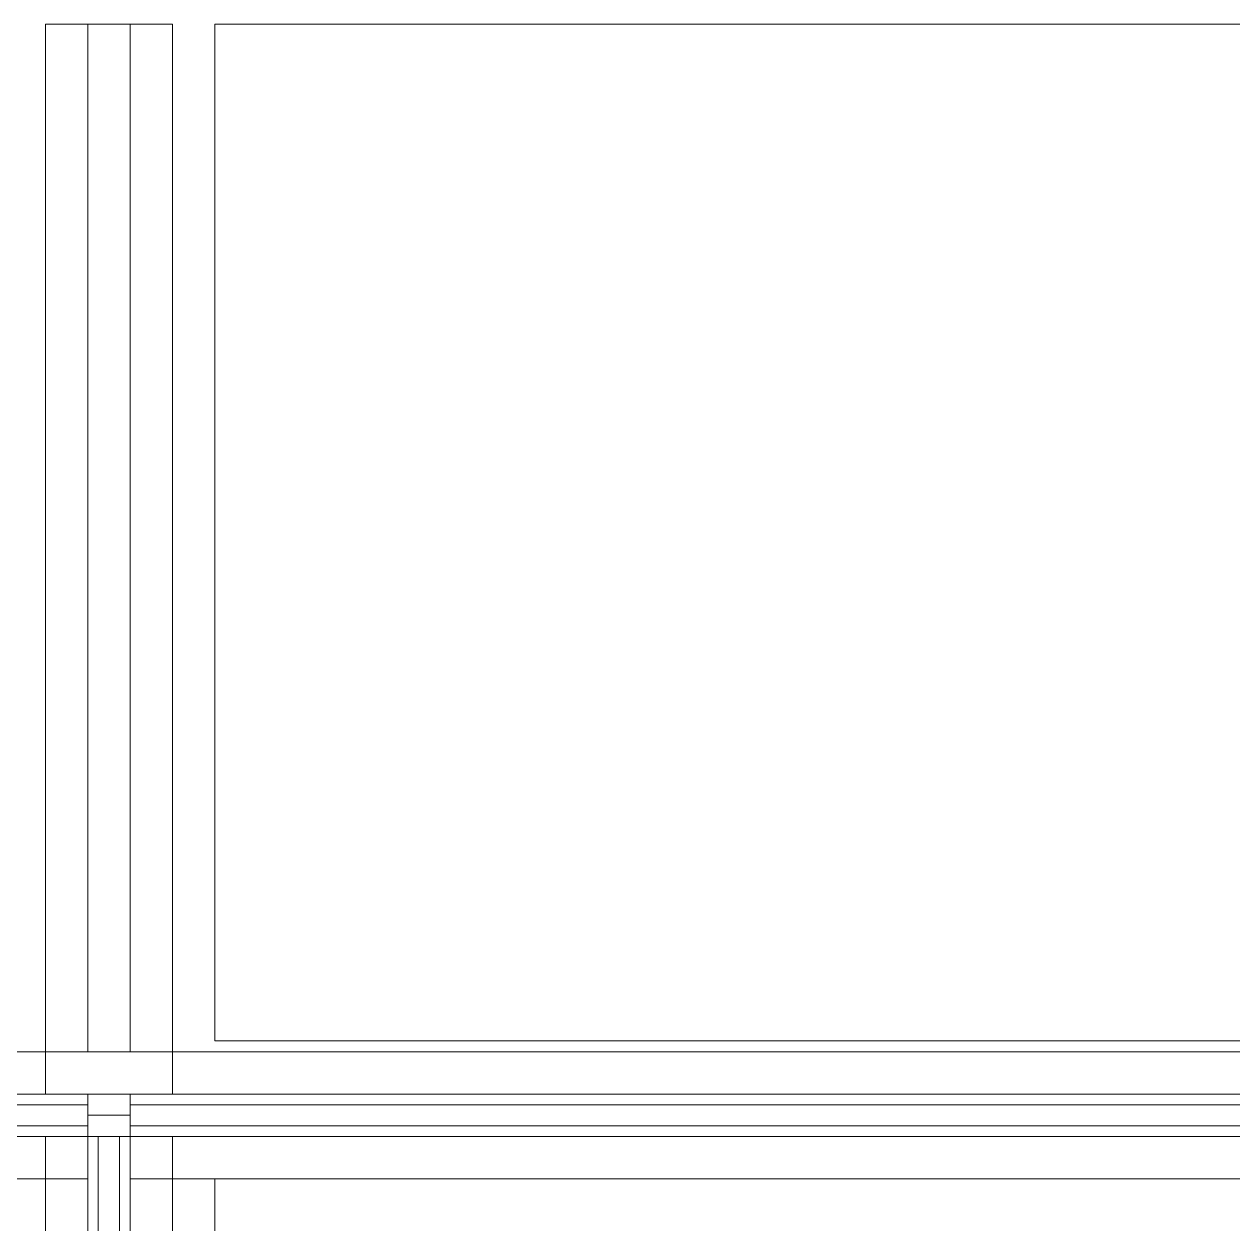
# Model space of a CAD drawing. Header units: inches. Extents: x -897 to 1409, y -1054 to 924.
# Drawn here: x 17.54 to 46.07, y 481.98 to 510.29 of the extents above; entities that cross this region are included whole.
import ezdxf

# ---------------------------------------------------------------- set-up
doc = ezdxf.new("R2010")
doc.units = ezdxf.units.IN
doc.header["$MEASUREMENT"] = 0
doc.linetypes.add('Hidden 1_8_', pattern=[0.1875, 0.125, -0.0625])
for name, color, linetype, lineweight in [('A-DETL-HDLN', 90, 'Hidden 1_8_', 9), ('A-DETL-THIN', 151, 'Continuous', 13), ('A-GENM', 13, 'Continuous', 9), ('I-FURN', 30, 'Continuous', 9)]:
    doc.layers.add(name, color=color, linetype=linetype, lineweight=lineweight)

# ---------------------------------------------------------------- blocks, each defined once
blk = doc.blocks.new('Generic Model Adjustable Table - Default-V66-7TH FLOOR TELECOM PLAN')
at = {"layer": 'A-GENM', "color": 53}
for p, q in [((-35.5, 12), (35.5, 12)), ((35.5, 12), (35.5, -12)), ((35.5, -12), (-35.5, -12))]:
    blk.add_line(p, q, dxfattribs=at)
blk = doc.blocks.new('Workstation 3D - Workstation 3D-5467613-7TH FLOOR TELECOM PLAN')
at = {"layer": 'I-FURN', "color": 53}
for p, q in [((43.5, 16), (-29.5, 16)), ((43.5, 15), (43.5, 16)), ((44.5, 16), (43.5, 16)), ((43.5, 16), (43.5, 15)), ((46.5, 16), (45.5, 16)), ((46.5, -59), (46.5, 16)), ((44.75, 15), (-29.75, 15)), ((44.5, 15), (44.5, 14.75)), ((44.75, 15), (44.5, 15)), ((45, 14), (45, 15)), ((45.5, 15), (45.25, 15)), ((45.5, -59), (45.5, 15)), ((44.5, 14.75), (-29.5, 14.75)), ((44.5, 14.25), (44.5, 14.75)), ((-29.5, 14.25), (44.5, 14.25)), ((-29.5, 14), (44.75, 14)), ((43.5, 13), (43.5, 14)), ((43.5, 14), (43.5, -59)), ((44.5, 14.25), (44.5, -59)), ((45.25, 14), (44.75, 14)), ((44.75, 14), (44.75, -59)), ((45.25, -59), (45.25, 14)), ((-28.5, 13), (43.5, 13)), ((28.5, 12), (43.5, 12)), ((43.5, 12), (43.5, -59))]:
    blk.add_line(p, q, dxfattribs=at)
blk = doc.blocks.new('Workstation 3D - Workstation 3D-V73-7TH FLOOR TELECOM PLAN')
at = {"layer": 'I-FURN', "color": 53}
for p, q in [((43.5, 59), (43.5, -14)), ((44.5, 59), (44.5, -14.25)), ((44.75, 59), (44.75, -14)), ((45.25, -14), (45.25, 59)), ((45.5, -15), (45.5, 59)), ((46.5, -16), (46.5, 59)), ((43.5, -13), (-28.5, -13)), ((43.5, -14), (43.5, -13)), ((44.75, -14), (-29.5, -14)), ((44.5, -14.25), (-29.5, -14.25)), ((44.5, -14.75), (44.5, -14.25)), ((44.75, -14), (45.25, -14)), ((45, -15), (45, -14)), ((-29.5, -14.75), (44.5, -14.75)), ((44.5, -14.75), (44.5, -15)), ((-29.75, -15), (44.75, -15)), ((43.5, -16), (43.5, -15)), ((43.5, -15), (43.5, -16)), ((44.5, -15), (44.75, -15)), ((45.25, -15), (45.5, -15)), ((-29.5, -16), (43.5, -16)), ((43.5, -16), (44.5, -16)), ((45.5, -16), (46.5, -16))]:
    blk.add_line(p, q, dxfattribs=at)

msp = doc.modelspace()

# ---------------------------------------------------------------- linework, layer by layer
at = {"layer": 'A-DETL-HDLN'}
msp.add_arc((-59.882, 398.968), 150.044, 301.67129, 36.71387, dxfattribs=at)
at = {"layer": 'A-DETL-THIN', "color": 53, "lineweight": 9}
for p, q in [((18.044, 510.289), (21.044, 510.289)), ((18.044, 510.289), (18.044, 486.037)), ((19.044, 510.289), (19.044, 486.037)), ((20.044, 510.289), (20.044, 486.037)), ((21.044, 486.037), (21.044, 510.289))]:
    msp.add_line(p, q, dxfattribs=at)

# ---------------------------------------------------------------- block references
at = {"color": 53, "lineweight": 9}
for name, p, rotation in [('Generic Model Adjustable Table - Default-V66-7TH FLOOR TELECOM PLAN', (57.544, 498.292), 180), ('Workstation 3D - Workstation 3D-V73-7TH FLOOR TELECOM PLAN', (5.044, 439.537), 90.0000000000001), ('Workstation 3D - Workstation 3D-5467613-7TH FLOOR TELECOM PLAN', (34.044, 439.537), 89.9999999999999)]:
    msp.add_blockref(name, p, dxfattribs=dict(at, rotation=rotation))

doc.saveas('drawing.dxf')
